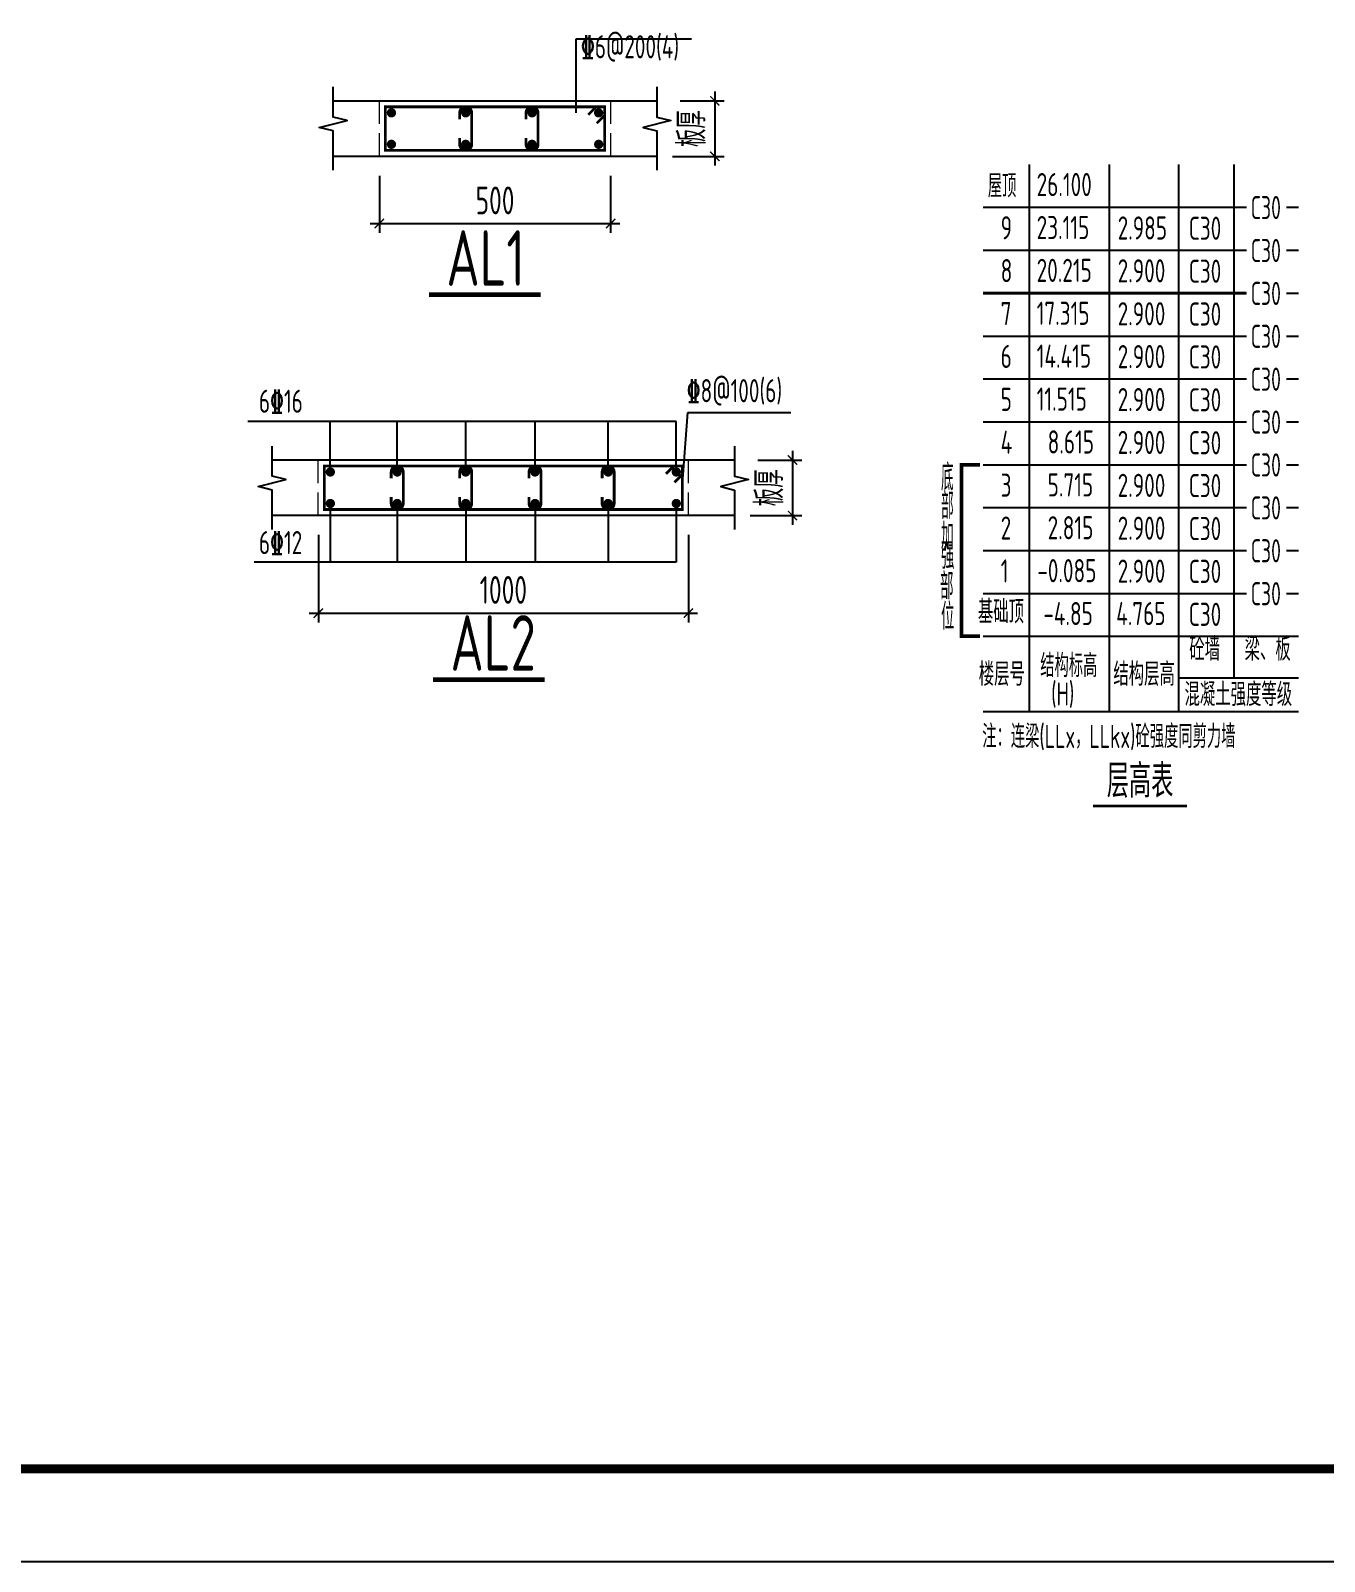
# Model space of a CAD drawing. Extents: x -812054 to 22247, y -644080 to 1003627.
# Drawn here: x -327267 to -313282, y -463034 to -446494 of the extents above; entities that cross this region are included whole.
import ezdxf
from ezdxf.enums import TextEntityAlignment as Align

# ---------------------------------------------------------------- set-up
doc = ezdxf.new("R2010")
doc.units = 0
doc.header["$LTSCALE"] = 1000
doc.linetypes.add('DASH', pattern=[0.35, 0.25, -0.1])
doc.layers.get('0').update_dxf_attribs({"linetype": 'CONTINUOUS'})
doc.layers.get('DEFPOINTS').update_dxf_attribs({"linetype": 'CONTINUOUS'})
for name, color, linetype in [('-TK', 7, 'CONTINUOUS'), ('AXIS', 3, 'CONTINUOUS'), ('BEAM_DE', 7, 'CONTINUOUS'), ('NUM', 7, 'CONTINUOUS'), ('REIN', 6, 'CONTINUOUS'), ('S-0-TEXT', 7, 'CONTINUOUS'), ('S-B表格', 2, 'CONTINUOUS'), ('TEXT', 2, 'CONTINUOUS'), ('THIN', 7, 'CONTINUOUS'), ('大样详图_文字', 60, 'CONTINUOUS')]:
    doc.layers.add(name, color=color, linetype=linetype)
for name, color, linetype, lineweight in [('7549', 9, 'CONTINUOUS', 18), ('S-REIN', 12, 'CONTINUOUS', 50), ('S-Thin-D', 7, 'DASH', 18)]:
    doc.layers.add(name, color=color, linetype=linetype, lineweight=lineweight)
doc.styles.add('TSSD_DIMENSION', font='Tssdeng.shx', dxfattribs={"width": 0.7, "bigfont": 'tssdchn.shx'})
doc.styles.add('TSSD_Norm', font='Tssdeng.shx', dxfattribs={"bigfont": 'tssdchn.shx'})
doc.styles.add('TSSD_REIN', font='tssdeng.shx', dxfattribs={"width": 0.7, "height": 300, "bigfont": 'tssdchn.shx'})
doc.dimstyles.new('TSSD_25_100', dxfattribs={"dimtxt": 300, "dimasz": 100, "dimexe": 100, "dimexo": 250, "dimgap": 100, "dimtad": 1, "dimdec": 0, "dimlfac": 0.25, "dimzin": 0, "dimdsep": 46, "dimtxsty": 'TSSD_DIMENSION', "dimblk": 'ARCHTICK', "dimcen": 0, "dimdle": 100, "dimclrt": 7, "dimadec": 0, "dimazin": 0, "dimtfac": 1, "dimtdec": 0, "dimtix": 1, "dimtmove": 2, "dimatfit": 3, "dimldrblk": 'ARCHTICK', "dimfxl": 1, "dimtolj": 1, "dimtzin": 0, "dimarcsym": 0})

# ---------------------------------------------------------------- blocks, each defined once
blk = doc.blocks.new('A1')
blk.add_lwpolyline([(0, 59400), (0, 0), (84100, 0), (84100, 59400)], close=True)
at = {"const_width": 100}
blk.add_lwpolyline([(2500, 58400), (2500, 1000), (83100, 1000), (83100, 58400)], close=True, dxfattribs=at)
blk = doc.blocks.new('B20200424131938')
at = {"layer": '7549', "const_width": 40}
blk.add_lwpolyline([(417, 3688), (217, 3688), (217, 1834), (417, 1834)], dxfattribs=at)
at = {"layer": 'S-0-TEXT'}
blk.add_lwpolyline([(1641, 0, 27, 27, 0), (2658, 0, 0, 0, 0)], format="xyseb", dxfattribs=at)
at = {"layer": 'S-B表格'}
for p, q in [((952, 1021), (952, 6932)), ((1817, 1021), (1817, 6932)), ((2567, 1021), (2567, 6932)), ((3167, 1385), (3167, 6932)), ((452, 6469), (3167, 6469)), ((452, 6469), (3167, 6469)), ((3167, 6469), (3298, 6469)), ((3167, 6469), (3298, 6469)), ((3167, 6469), (3298, 6469)), ((3731, 6469), (3862, 6469)), ((3731, 6469), (3862, 6469)), ((3731, 6469), (3862, 6469)), ((452, 6005), (3167, 6005)), ((452, 6005), (3167, 6005)), ((3167, 6005), (3298, 6005)), ((3167, 6005), (3298, 6005)), ((3167, 6005), (3298, 6005)), ((3731, 6005), (3862, 6005)), ((3731, 6005), (3862, 6005)), ((3731, 6005), (3862, 6005)), ((452, 5542), (3167, 5542)), ((452, 5542), (3167, 5542)), ((3167, 5542), (3298, 5542)), ((3167, 5542), (3298, 5542)), ((3167, 5542), (3298, 5542)), ((3731, 5542), (3862, 5542)), ((3731, 5542), (3862, 5542)), ((3731, 5542), (3862, 5542)), ((452, 5078), (3167, 5078)), ((452, 5078), (3167, 5078)), ((3167, 5078), (3298, 5078)), ((3167, 5078), (3298, 5078)), ((3167, 5078), (3298, 5078)), ((3731, 5078), (3862, 5078)), ((3731, 5078), (3862, 5078)), ((3731, 5078), (3862, 5078)), ((452, 4615), (3167, 4615)), ((3167, 4615), (3298, 4615)), ((3731, 4615), (3862, 4615)), ((452, 4151), (3167, 4151)), ((3167, 4151), (3298, 4151)), ((3731, 4151), (3862, 4151)), ((452, 3688), (3167, 3688)), ((3167, 3688), (3298, 3688)), ((3731, 3688), (3862, 3688)), ((452, 3224), (3167, 3224)), ((3167, 3224), (3298, 3224)), ((3731, 3224), (3862, 3224)), ((452, 2761), (3167, 2761)), ((3167, 2761), (3298, 2761)), ((3731, 2761), (3862, 2761)), ((452, 2297), (3167, 2297)), ((3167, 2297), (3298, 2297)), ((3731, 2297), (3862, 2297)), ((452, 1834), (3167, 1834)), ((452, 1834), (3862, 1834)), ((452, 1834), (2854, 1834)), ((452, 1834), (2854, 1834)), ((2567, 1385), (3862, 1385)), ((452, 1021), (3862, 1021))]:
    blk.add_line(p, q, dxfattribs=at)
at = {"style": 'TSSD_REIN'}
for s, width, p, p2 in [('底', 0.535575, (-3, 3408), (134, 3408)), ('部', 0.530918, (-3, 3100), (134, 3100)), ('加', 0.526341, (-3, 2774), (134, 2774))]:
    blk.add_text(s, height=285, dxfattribs=dict(at, width=width)).set_placement(p, p2, align=Align.FIT)
for s, height, width, p in [('强', 285, 0.535575, (-3, 2477)), ('部', 285, 0.535575, (-13, 2146)), ('位', 285, 0.535575, (-3, 1820)), ('砼墙', 250, 0.7, (2681, 1495)), ('梁、板', 250, 0.7, (3279, 1495))]:
    blk.add_text(s, height=height, dxfattribs=dict(at, width=width)).set_placement(p, align=Align.BOTTOM_LEFT)
for s, width, p in [('结构标高', 0.65, (1070, 1392)), ('楼层号', 0.7, (405, 1299)), ('结构层高', 0.7, (1860, 1299)), ('(H)', 0.65, (1188, 1086)), ('混凝土强度等级', 0.7, (2629, 1080))]:
    blk.add_text(s, height=250, dxfattribs=dict(at, width=width)).set_placement(p)
at = {"layer": 'S-0-TEXT', "style": 'TSSD_REIN', "width": 0.7}
blk.add_text('层高表', height=360, dxfattribs=at).set_placement((1790, 90))
at = {"layer": 'S-B表格', "style": 'TSSD_REIN'}
for s, width, p in [('屋顶', 0.65, (503, 6575)), ('26.100', 0.7, (1031, 6590)), ('C30', 0.65, (3345, 6341)), ('9', 0.7, (642, 6123)), ('23.115', 0.7, (1031, 6126)), ('2.985', 0.7, (1907, 6121)), ('C30', 0.7, (2675, 6118)), ('C30', 0.65, (3345, 5877)), ('8', 0.7, (642, 5660)), ('20.215', 0.7, (1031, 5663)), ('2.900', 0.7, (1907, 5658)), ('C30', 0.7, (2675, 5654)), ('C30', 0.65, (3345, 5414)), ('7', 0.7, (642, 5196)), ('17.315', 0.7, (1031, 5199)), ('2.900', 0.7, (1907, 5194)), ('C30', 0.7, (2675, 5191)), ('C30', 0.65, (3345, 4950)), ('6', 0.7, (642, 4733)), ('14.415', 0.7, (1031, 4736)), ('2.900', 0.7, (1907, 4731)), ('C30', 0.7, (2675, 4727)), ('C30', 0.65, (3345, 4487)), ('5', 0.7, (642, 4269)), ('11.515', 0.7, (1031, 4272)), ('2.900', 0.7, (1907, 4267)), ('C30', 0.7, (2675, 4264)), ('C30', 0.65, (3345, 4023)), ('4', 0.7, (642, 3806)), ('8.615', 0.7, (1150, 3809)), ('2.900', 0.7, (1907, 3804)), ('C30', 0.7, (2675, 3800)), ('C30', 0.65, (3345, 3560)), ('3', 0.7, (642, 3342)), ('5.715', 0.7, (1150, 3345)), ('2.900', 0.7, (1907, 3340)), ('C30', 0.7, (2675, 3337)), ('C30', 0.65, (3345, 3096)), ('2', 0.7, (642, 2879)), ('2.815', 0.7, (1150, 2882)), ('2.900', 0.7, (1907, 2877)), ('C30', 0.7, (2675, 2873)), ('C30', 0.65, (3345, 2633)), ('1', 0.7, (642, 2415)), ('-0.085', 0.7, (1038, 2418)), ('2.900', 0.7, (1907, 2413)), ('C30', 0.7, (2675, 2410)), ('C30', 0.65, (3345, 2169)), ('基础顶', 0.7, (395, 1974)), ('-4.85', 0.7, (1103, 1955)), ('4.765', 0.7, (1891, 1955)), ('C30', 0.7, (2675, 1946))]:
    blk.add_text(s, height=250, dxfattribs=dict(at, width=width)).set_placement(p)
at = {"layer": 'TEXT', "style": 'TSSD_REIN', "width": 0.65}
blk.add_text('注：连梁(LLx，LLkx)砼强度同剪力墙', height=250, dxfattribs=at).set_placement((443, 627))
blk = doc.blocks.new('_ArchTick')
at = {"color": 0, "linetype": 'ByBlock', "const_width": 0.15}
blk.add_lwpolyline([(-0.5, -0.5), (0.5, 0.5)], dxfattribs=at)
blk = doc.blocks.new('*D1388')
at = {"layer": 'AXIS', "color": 0, "lineweight": -2, "transparency": 16777216}
for p, q in [((-319871, -447153), (-319871, -447953)), ((-320247, -447253), (-319771, -447253)), ((-320328, -447853), (-319771, -447853))]:
    blk.add_line(p, q, dxfattribs=at)
at = {"layer": 'DEFPOINTS', "color": 0, "transparency": 16777216}
for p in [(-320497, -447253), (-320578, -447853), (-319871, -447853)]:
    blk.add_point(p, dxfattribs=at)
at = {"layer": 'AXIS', "color": 0, "lineweight": -2, "transparency": 16777216, "xscale": 100, "yscale": 100, "zscale": 100}
for p, rotation in [((-319871, -447253), 90), ((-319871, -447853), 270)]:
    blk.add_blockref('_ArchTick', p, dxfattribs=dict(at, rotation=rotation))
at = {"layer": 'AXIS', "color": 7, "transparency": 16777216, "insert": (-320121, -447553), "char_height": 300, "attachment_point": 5, "rotation": 90, "style": 'TSSD_DIMENSION'}
blk.add_mtext('\\A1;板厚', dxfattribs=at)
blk = doc.blocks.new('*D1389')
at = {"layer": 'AXIS', "color": 0, "lineweight": -2, "transparency": 16777216}
for p, q in [((-323497, -448063), (-323497, -448679)), ((-320997, -448063), (-320997, -448679)), ((-323597, -448579), (-320897, -448579))]:
    blk.add_line(p, q, dxfattribs=at)
at = {"layer": 'DEFPOINTS', "color": 0, "transparency": 16777216}
for p in [(-323497, -447813), (-320997, -447813), (-320997, -448579)]:
    blk.add_point(p, dxfattribs=at)
at = {"layer": 'AXIS', "color": 0, "lineweight": -2, "transparency": 16777216, "xscale": 100, "yscale": 100, "zscale": 100, "rotation": 180}
blk.add_blockref('_ArchTick', (-323497, -448579), dxfattribs=at)
at = {"layer": 'AXIS', "color": 0, "lineweight": -2, "transparency": 16777216, "xscale": 100, "yscale": 100, "zscale": 100}
blk.add_blockref('_ArchTick', (-320997, -448579), dxfattribs=at)
at = {"layer": 'AXIS', "color": 7, "transparency": 16777216, "insert": (-322247, -448329), "char_height": 300, "attachment_point": 5, "style": 'TSSD_DIMENSION'}
blk.add_mtext('\\A1;500', dxfattribs=at)
blk = doc.blocks.new('*D1390')
at = {"layer": 'AXIS', "color": 0, "lineweight": -2, "transparency": 16777216}
for p, q in [((-319031, -451034), (-319031, -451834)), ((-319407, -451134), (-318931, -451134)), ((-319489, -451734), (-318931, -451734))]:
    blk.add_line(p, q, dxfattribs=at)
at = {"layer": 'DEFPOINTS', "color": 0, "transparency": 16777216}
for p in [(-319657, -451134), (-319739, -451734), (-319031, -451734)]:
    blk.add_point(p, dxfattribs=at)
at = {"layer": 'AXIS', "color": 0, "lineweight": -2, "transparency": 16777216, "xscale": 100, "yscale": 100, "zscale": 100}
for p, rotation in [((-319031, -451134), 90), ((-319031, -451734), 270)]:
    blk.add_blockref('_ArchTick', p, dxfattribs=dict(at, rotation=rotation))
at = {"layer": 'AXIS', "color": 7, "transparency": 16777216, "insert": (-319281, -451434), "char_height": 300, "attachment_point": 5, "rotation": 90, "style": 'TSSD_DIMENSION'}
blk.add_mtext('\\A1;板厚', dxfattribs=at)
blk = doc.blocks.new('*D1391')
at = {"layer": 'AXIS', "color": 0, "lineweight": -2, "transparency": 16777216}
for p, q in [((-324157, -451944), (-324157, -452888)), ((-320157, -451944), (-320157, -452888)), ((-324257, -452788), (-320057, -452788))]:
    blk.add_line(p, q, dxfattribs=at)
at = {"layer": 'DEFPOINTS', "color": 0, "transparency": 16777216}
for p in [(-324157, -451694), (-320157, -451694), (-320157, -452788)]:
    blk.add_point(p, dxfattribs=at)
at = {"layer": 'AXIS', "color": 0, "lineweight": -2, "transparency": 16777216, "xscale": 100, "yscale": 100, "zscale": 100, "rotation": 180}
blk.add_blockref('_ArchTick', (-324157, -452788), dxfattribs=at)
at = {"layer": 'AXIS', "color": 0, "lineweight": -2, "transparency": 16777216, "xscale": 100, "yscale": 100, "zscale": 100}
blk.add_blockref('_ArchTick', (-320157, -452788), dxfattribs=at)
at = {"layer": 'AXIS', "color": 7, "transparency": 16777216, "insert": (-322157, -452538), "char_height": 300, "attachment_point": 5, "style": 'TSSD_DIMENSION'}
blk.add_mtext('\\A1;1000', dxfattribs=at)

msp = doc.modelspace()

# ---------------------------------------------------------------- linework, layer by layer
at = {"layer": 'BEAM_DE'}
for p, q in [((-323996.86, -447252.84), (-320496.86, -447252.84)), ((-323496.86, -447852.84), (-323996.86, -447852.84)), ((-320996.86, -447852.84), (-323496.86, -447852.84)), ((-320496.86, -447852.84), (-320996.86, -447852.84)), ((-324657.35, -451133.59), (-319657.35, -451133.59)), ((-324157.35, -451733.59), (-324657.35, -451733.59)), ((-320157.35, -451733.59), (-324157.35, -451733.59)), ((-319657.35, -451733.59), (-320157.35, -451733.59))]:
    msp.add_line(p, q, dxfattribs=at)
at = {"layer": 'REIN', "const_width": 30}
for points in [[(-322628.86, -447652.84), (-322628.86, -447722.84, 1), (-322498.86, -447722.84), (-322498.86, -447382.84, 1), (-322628.86, -447382.84), (-322628.86, -447452.84)], [(-321911.86, -447652.84), (-321911.86, -447722.84, 1), (-321781.86, -447722.84), (-321781.86, -447382.84, 1), (-321911.86, -447382.84), (-321911.86, -447452.84)], [(-323369.35, -451533.59), (-323369.35, -451603.59, 1), (-323239.35, -451603.59), (-323239.35, -451263.59, 1), (-323369.35, -451263.59), (-323369.35, -451333.59)], [(-322628.85, -451533.59), (-322628.85, -451603.59, 1), (-322498.85, -451603.59), (-322498.85, -451263.59, 1), (-322628.85, -451263.59), (-322628.85, -451333.59)], [(-321879.35, -451533.59), (-321879.35, -451603.59, 1), (-321749.35, -451603.59), (-321749.35, -451263.59, 1), (-321879.35, -451263.59), (-321879.35, -451333.59)], [(-321089.18, -451533.59), (-321089.18, -451603.59, 1), (-320959.18, -451603.59), (-320959.18, -451263.59, 1), (-321089.18, -451263.59), (-321089.18, -451333.59)]]:
    msp.add_lwpolyline(points, format="xyb", dxfattribs=at)
at = {"layer": 'S-B表格', "color": 6, "linetype": 'ByBlock', "ltscale": 0.5, "const_width": 30}
msp.add_lwpolyline([(-316971.42, -449331.01), (-314125.05, -449331.01)], dxfattribs=at)
at = {"layer": 'S-REIN', "const_width": 30}
for points in [[(-321061.86, -447317.84), (-321061.86, -447787.84), (-323431.86, -447787.84), (-323431.86, -447317.84), (-321061.86, -447317.84)], [(-321238.63, -447402.69), (-321153.78, -447317.84)], [(-321061.86, -447409.76), (-321146.71, -447494.62)], [(-320222.35, -451198.59), (-320222.35, -451668.59), (-324092.35, -451668.59), (-324092.35, -451198.59), (-320222.35, -451198.59)], [(-320399.13, -451283.44), (-320314.28, -451198.59)], [(-320222.35, -451290.51), (-320307.21, -451375.37)]]:
    msp.add_lwpolyline(points, dxfattribs=at)
at = {"layer": 'S-REIN', "const_width": 50}
for points in [[(-323391.86, -447382.84, 1), (-323341.86, -447382.84, 1)], [(-322588.86, -447382.84, 1), (-322538.86, -447382.84, 1)], [(-321871.86, -447382.84, 1), (-321821.86, -447382.84, 1)], [(-321151.86, -447382.84, 1), (-321101.86, -447382.84, 1)], [(-323391.86, -447722.84, 1), (-323341.86, -447722.84, 1)], [(-322588.86, -447722.84, 1), (-322538.86, -447722.84, 1)], [(-321871.86, -447722.84, 1), (-321821.86, -447722.84, 1)], [(-321151.86, -447722.84, 1), (-321101.86, -447722.84, 1)], [(-324052.35, -451263.59, 1), (-324002.35, -451263.59, 1)], [(-323329.35, -451263.59, 1), (-323279.35, -451263.59, 1)], [(-322588.85, -451263.59, 1), (-322538.85, -451263.59, 1)], [(-321839.35, -451263.59, 1), (-321789.35, -451263.59, 1)], [(-321049.18, -451263.59, 1), (-320999.18, -451263.59, 1)], [(-320312.35, -451263.59, 1), (-320262.35, -451263.59, 1)], [(-324052.35, -451603.59, 1), (-324002.35, -451603.59, 1)], [(-323329.35, -451603.59, 1), (-323279.35, -451603.59, 1)], [(-322588.85, -451603.59, 1), (-322538.85, -451603.59, 1)], [(-321839.35, -451603.59, 1), (-321789.35, -451603.59, 1)], [(-321049.18, -451603.59, 1), (-320999.18, -451603.59, 1)], [(-320312.35, -451603.59, 1), (-320262.35, -451603.59, 1)]]:
    msp.add_lwpolyline(points, format="xyb", close=True, dxfattribs=at)
at = {"layer": 'S-Thin-D'}
for p, q in [((-323496.86, -447852.84), (-323496.86, -447252.84)), ((-320996.86, -447852.84), (-320996.86, -447252.84)), ((-324157.35, -451733.59), (-324157.35, -451133.59)), ((-320157.35, -451733.59), (-320157.35, -451133.59))]:
    msp.add_line(p, q, dxfattribs=at)
at = {"layer": 'TEXT', "const_width": 50}
for points in [[(-322960.7, -449347.34), (-321755.3, -449347.34)], [(-322916.61, -453506.3), (-321711.22, -453506.3)]]:
    msp.add_lwpolyline(points, dxfattribs=at)
at = {"layer": 'THIN'}
for points in [[(-323996.86, -448002.84), (-323996.86, -447577.84), (-324146.86, -447540.34), (-323846.86, -447465.34), (-323996.86, -447427.84), (-323996.86, -447102.84)], [(-320496.86, -447102.84), (-320496.86, -447427.84), (-320346.86, -447465.34), (-320646.86, -447540.34), (-320496.86, -447577.84), (-320496.86, -448002.84)], [(-324657.35, -451883.59), (-324657.35, -451458.59), (-324807.35, -451421.09), (-324507.35, -451346.09), (-324657.35, -451308.59), (-324657.35, -450983.59)], [(-319657.35, -450983.59), (-319657.35, -451308.59), (-319507.35, -451346.09), (-319807.35, -451421.09), (-319657.35, -451458.59), (-319657.35, -451883.59)]]:
    msp.add_lwpolyline(points, dxfattribs=at)
at = {"layer": '大样详图_文字'}
for p, q in [((-321369.65, -446582.84), (-320123.65, -446582.84)), ((-321369.65, -447382.84), (-321369.65, -446582.84)), ((-320287.35, -450718.37), (-324918.24, -450718.37)), ((-324027.35, -451263.59), (-324027.35, -450718.37)), ((-323304.35, -451263.59), (-323304.35, -450718.37)), ((-322563.85, -451263.59), (-322563.85, -450718.37)), ((-321814.35, -451263.59), (-321814.35, -450718.37)), ((-321024.18, -451263.59), (-321024.18, -450718.37)), ((-320287.35, -451263.59), (-320287.35, -450718.37)), ((-320222.35, -451433.59), (-320164.24, -450620.37)), ((-320164.24, -450620.37), (-319048.74, -450620.37)), ((-324027.35, -451603.59), (-324027.35, -452239.37)), ((-323304.35, -451603.59), (-323304.35, -452239.37)), ((-322563.85, -451603.59), (-322563.85, -452239.37)), ((-321814.35, -451603.59), (-321814.35, -452239.37)), ((-321024.18, -451603.59), (-321024.18, -452239.37)), ((-320287.35, -451603.59), (-320287.35, -452239.37)), ((-320287.35, -452239.37), (-324851.24, -452239.37))]:
    msp.add_line(p, q, dxfattribs=at)

# ---------------------------------------------------------------- block references
at = {"layer": '-TK'}
msp.add_blockref('A1', (-383402.98, -463034.48), dxfattribs=at)
at = {"layer": 'S-B表格'}
msp.add_blockref('B20200424131938', (-317423.06, -454872.6), dxfattribs=at)

# ---------------------------------------------------------------- texts
at = {"layer": 'NUM', "style": 'TSSD_Norm', "width": 0.7}
for s, p in [('AL1', (-322772.67, -449251.51)), ('AL2', (-322728.58, -453410.47))]:
    msp.add_text(s, height=600, dxfattribs=at).set_placement(p)
at = {"layer": '大样详图_文字', "style": 'TSSD_REIN', "width": 0.7}
for s, p in [('%%1326@200(4)', (-321318.51, -446868.36)), ('%%1328@100(6)', (-320175.02, -450584.88)), ('6%%13216', (-324799.29, -450698.5))]:
    msp.add_text(s, height=250, dxfattribs=at).set_placement(p, align=Align.BOTTOM_LEFT)
at = {"layer": '大样详图_文字', "color": 1, "style": 'TSSD_REIN', "width": 0.7}
msp.add_text('6%%13212', height=250, dxfattribs=at).set_placement((-324799.29, -452226), align=Align.BOTTOM_LEFT)

# ---------------------------------------------------------------- dimensions: what is measured, and where the dimension line sits
at = {"layer": 'AXIS'}
for base, p1, p2, picture, middle in [((-319870.81, -447852.84), (-320496.86, -447252.84), (-320578.04, -447852.84), '*D1388', (-320120.81, -447552.84)), ((-319031.31, -451733.59), (-319657.35, -451133.59), (-319738.53, -451733.59), '*D1390', (-319281.31, -451433.59))]:
    dim = msp.add_linear_dim(base=base, p1=p1, p2=p2, angle=90, text='板厚', dimstyle='TSSD_25_100', dxfattribs=at)
    dim.commit()
    dim.dimension.update_dxf_attribs({"geometry": picture, "text_midpoint": middle})
dim = msp.add_linear_dim(base=(-320996.86, -448578.6), p1=(-323496.86, -447813.1), p2=(-320996.86, -447813.1), text='500', dimstyle='TSSD_25_100', dxfattribs=at)
dim.commit()
dim.dimension.update_dxf_attribs({"geometry": '*D1389', "text_midpoint": (-322246.86, -448328.6)})
dim = msp.add_linear_dim(base=(-320157.35, -452787.85), p1=(-324157.35, -451693.85), p2=(-320157.35, -451693.85), dimstyle='TSSD_25_100', dxfattribs=at)
dim.commit()
dim.dimension.update_dxf_attribs({"geometry": '*D1391', "text_midpoint": (-322157.35, -452537.85)})

doc.saveas('drawing.dxf')
